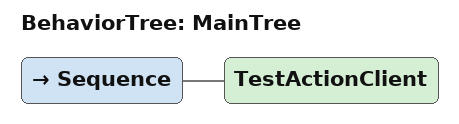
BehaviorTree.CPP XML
<root main_tree_to_execute="MainTree">
  <BehaviorTree ID="MainTree">
    <Sequence>
        <TestActionClient/>
    </Sequence>
  </BehaviorTree>
</root>
